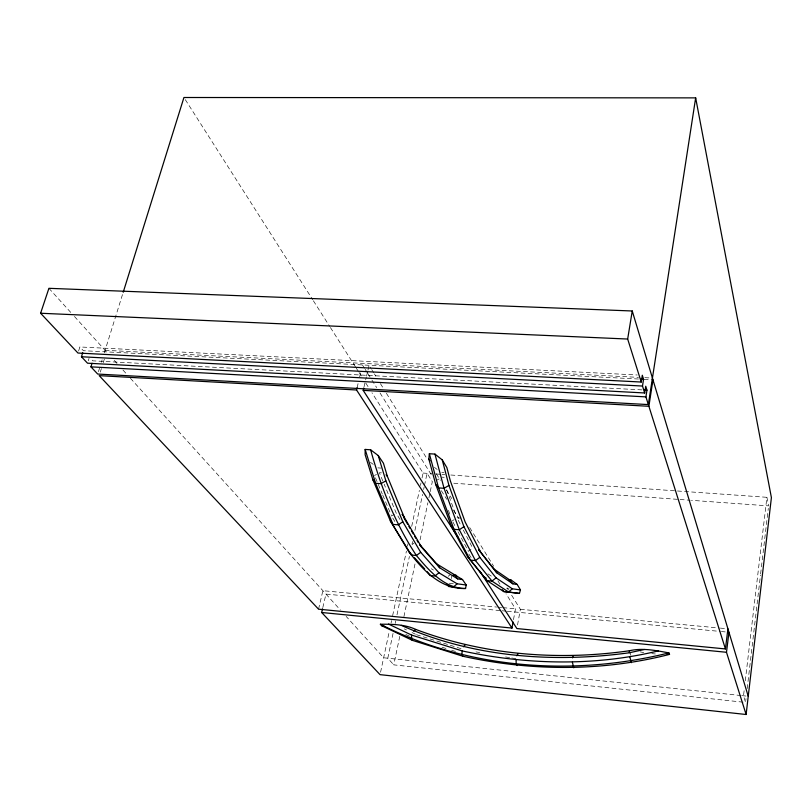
<?xml version="1.0" encoding="UTF-8"?>
<svg xmlns="http://www.w3.org/2000/svg" width="812" height="812" viewBox="0 0 812 812"><rect width="100%" height="100%" fill="white"/><g stroke="black" fill="none" stroke-linecap="round" stroke-linejoin="round"><path stroke-width="0.61" stroke-dasharray="4.06 3.04" d="M744.117 690.768L743.518 695.793L745.568 702.421L746.015 698.645M745.294 680.72L766.904 497.299L768.588 505.876L691.469 500.324M747.192 688.566L760.468 575.17M760.621 573.911L768.294 508.403M451.31 578.58L451.705 576.175M517.548 624.946L520.37 609.284L511.032 594.242M513.499 619.657L515.468 608.827L506.028 593.785M743.051 702.157L393.769 664.866L399.758 636.395M403.929 616.592L415.389 562.127M420.078 539.848L427.894 502.709M428.939 497.756L429.984 492.813M430.238 491.575L432.329 481.668L427.061 473.335L424.422 485.738M393.059 633.401L387.791 658.217L393.769 664.866M395.17 623.474L395.698 620.987M397.007 614.785L409.4 556.464M412.029 544.06L412.557 541.574M414.932 530.409L422.575 494.427M423.631 489.463L424.158 486.977M380.564 672.234L389.202 631.746M391.059 623.068L391.587 620.581M392.643 615.628L406.416 551.155M407.472 546.202L408 543.715M411.704 526.359L419.378 490.407M420.443 485.454L420.971 482.967M422.027 478.014L423.093 473.051L371.987 392.805M318.548 609.173L322.871 590.689L496.579 607.041M322.811 607.579L325.947 594.09L501.004 610.665M364.04 386.786L366.283 377.255M366.557 376.068L367.684 371.297M367.968 370.099L369.084 365.339L371.084 368.557M357.118 387.618L358.244 382.848M359.655 376.9L360.782 372.14M98.445 371.673L99.551 368.11M101.398 362.182L102.139 359.807M104.362 352.692L122.825 293.467M100.302 372.089L101.409 368.536M103.256 362.609L104.362 359.056M88.275 360.792L89.036 358.386M78.602 350.997L79.891 346.957L637.237 374.982M448.234 576.297L450.092 574.713M470.95 549.399L468.372 551.328L458.059 531.738M412.171 544.466L413.887 543.198M452.325 520.857L454.162 519.629M394.815 521.477L391.607 516.067L394.348 514.24M437.16 480.024L439.109 478.887M374.505 475.538L376.453 474.411M105.103 350.317L638.496 377.357M644.84 377.681L652.442 378.067M638.496 379.011L83.382 350.703L79.891 346.957M644.129 379.366L652.96 379.813M641.896 389.892L92.822 360.843L91.117 359.016M377.895 467.864L381.112 468.098M441.829 472.351L444.022 472.503M423.093 473.051L431.923 473.68M435.902 473.954L440.957 474.309M442.022 474.391L444.743 474.584M450.853 475.01L768.873 497.441M381.508 472.868L379.377 472.716L383.69 483.079M442.032 477.172L444.225 477.324M453.817 483.221L678.832 499.421M680.091 499.512L690.21 500.233M461.145 518.107L456.912 517.782L461.003 525.648M497.837 607.163L501.613 607.518M502.872 607.64L515.468 608.827M520.37 609.284L719.117 628.001M720.376 628.112L725.41 628.589M502.263 610.786L506.038 611.142M507.307 611.263L720.142 631.431M721.411 631.543L725.187 631.909M651.843 653.619L655.345 653.975M741.001 695.529L383.65 657.781L346.166 616.409M741.935 695.63L748.238 696.29M449.29 583.239L453.928 583.848M506.729 588.568L509.114 588.893M475.994 651.914L479.699 652.543M505.602 656.949L510.535 657.791M511.773 657.994L516.706 658.837M640.262 651.914L643.713 652.584M416.495 634.7L463.703 649.478M442.073 647.235L446.854 648.737M451.624 650.239L456.405 651.742M404.274 628.904L406.497 629.96M412.049 632.589L415.389 634.172M405.797 634.426L412.394 637.562M431.253 568.735L433.415 570.044M487.921 573.84L493.067 577.281M370.434 462.292L373.236 464.383M434.471 467.367L437.15 469.468M48.923 288.311L71.05 312.742M74.46 316.497L107.651 353.139M114.238 360.406L117.029 363.482M122.988 370.059L127.251 374.768M130.417 378.27L340.37 610.005M468.869 554.119L471.61 558.372M185.298 99.643L312.711 299.719M313.391 300.795L329.743 326.475M330.423 327.54L355.636 367.125M356.316 368.201L358.366 371.409M359.046 372.475L361.766 376.758M365.857 383.173L368.577 387.456M362.477 365.004L364.507 368.222M365.177 369.298L367.197 372.515M367.877 373.591L371.236 378.96M371.916 380.036L376.636 387.557M380.006 392.927L431.223 474.563M441.332 490.671L446.722 499.268M453.461 510.007L458.851 518.594M497.939 580.895L499.959 584.122M371.754 369.633L373.753 372.86M374.413 373.936L375.753 376.088M380.412 383.609L383.751 388.978M386.41 393.282L427.061 458.831M436.399 473.873L440.398 480.328M446.397 490.001L451.726 498.598M469.722 527.607L493.706 566.299M507.043 587.786L508.373 589.938M399.971 519.487L396.175 513.022L384.177 484.236M452.903 521.943L455.187 526.298M463.337 530.145L472.675 548.12M375.479 477.852L382.32 494.061M382.807 495.218L391.607 516.067M448.427 510.362L450.163 515.021M446.712 489.93L456.07 515.458M630.366 653.244L630.802 655.284"/><path stroke-width="1.22" d="M462.535 579.585L457.704 578.895L439.718 567.811L421.712 547.389L404.112 517.051L387.405 476.461L383.426 463.195L378.23 455.552L370.627 449.797L365.167 449.432L365.126 454.659L372.941 479.912L390.298 520.786L408.568 551.277C422.423 569.628 440.652 589.451 465.55 588.497L466.23 585.016L462.535 579.585L436.846 563.995L419.713 544.547M388.512 624.083L411.704 635.106L462.14 650.909L461.947 654.868L463.033 656.289C530.855 671.24 602.098 671.666 669.535 654.391L668.926 652.919C656.025 650.524 642.434 647.661 629.442 650.747C557.783 660.978 483.779 655.02 415.815 629.442C404.904 624.337 392.237 624.164 380.371 624.235L381.64 625.697L412.405 640.353L463.033 656.289M401.331 625.362C472.371 657.233 552.769 663.221 629.32 652.767L629.442 650.747M428.827 458.983L429.365 453.725L434.958 454.101L442.256 459.897L446.874 467.59L450.366 480.968L465.114 521.872L480.745 552.373L496.792 572.815L512.859 583.838L517.203 584.488L520.472 589.928L519.436 593.42L503.755 591.572L487.038 580.661L467.397 556.301L451.117 525.648L435.719 484.459L428.827 458.983L430.015 460.901M322.516 608.807L321.664 612.492L380.046 674.64L746.116 714.499L771.4 497.614L695.661 97.876L183.938 97.501L123.211 292.259M746.116 714.499L726.486 652.28L728.963 632.264M479.841 571.14L516.899 628.559L725.431 648.94L727.928 628.823M411.704 635.106L411.197 638.912L412.405 640.353M92.071 363.248L90.934 366.851L97.704 374.048L648.341 404.589L695.661 97.876M725.431 648.94L648.889 406.294L652.96 379.813M82.743 352.723L81.454 356.752L87.513 363.197L644.677 392.967L645.733 386.228L646.961 390.166L645.916 396.875L648.341 404.589M748.238 696.29L632.243 310.986L48.923 288.311L40.6 313.249L77.952 353.027L641.236 382.036L642.302 375.235L643.561 379.265L642.495 386.045L644.677 392.967M641.236 382.036L627.666 339.04L632.243 310.986M511.976 628.072L356.549 389.993L99.196 375.641L318.548 609.173L511.976 628.072L513.062 622.063M455.826 533.92L363.197 390.369L363.756 387.984M356.549 389.993L357.118 387.618M572.521 657.882L573.211 655.822M516.838 655.802L518.066 653.782M463.51 646.758L465.246 644.85M466.23 585.016L457.136 583.808L453.411 586.985L448.721 586.548L447.27 584.67M520.472 589.928L512.321 588.801L508.545 592.009L503.755 591.572L502.263 589.664M457.136 583.808L438.937 572.785L434.938 575.992L430.076 575.566L427.213 571.739M512.321 588.801L496.041 577.85L492.001 581.098L487.038 580.661L467.397 556.301M413.623 631.178L415.815 629.442M442.256 459.897L448.945 485.424L463.926 526.663L479.78 557.357L475.456 560.574L470.321 560.128L454.009 529.343L438.561 487.9L429.365 453.725M378.23 455.552L385.862 480.846L402.823 521.791L420.687 552.312L416.394 555.499L411.369 555.063L390.298 520.786M463.926 526.663L459.318 529.769L454.009 529.343L451.117 525.648M402.823 521.791L398.235 524.846L393.038 524.43L375.611 483.302L365.167 449.432M448.945 485.424L444.052 488.296L438.561 487.9L435.719 484.459M385.862 480.846L380.97 483.688L375.611 483.302L372.941 479.912M629.32 652.767L644.403 649.478M462.14 650.909C526.562 664.825 594.211 666.429 658.481 650.879M668.926 652.919C573.495 676.457 468.494 669.413 380.371 624.235M667.149 654.401L669.535 654.391M40.6 313.249L627.666 339.04M641.033 379.133L643.561 379.265M81.454 356.752L642.495 386.045M644.423 390.034L646.961 390.166M90.934 366.851L645.916 396.875M363.197 390.369L648.889 406.294M453.076 575.079L456.577 575.393M509.094 580.072L511.479 580.275L517.203 584.488M321.664 612.492L726.486 652.28M465.55 588.497C444.134 588.446 429.101 570.511 416.394 555.499C395.028 523.253 380.869 486.946 370.627 449.797M519.436 593.42L508.545 592.009L492.001 581.098L475.456 560.574L459.318 529.769L444.052 488.296L434.958 454.101M480.745 552.373L478.532 549.501L493.808 568.958L509.855 580.022L511.479 580.275M381.64 625.697L384.106 626.184M484.074 576.794L486.165 578.164M408.568 551.277L411.958 555.002M414.496 557.793L424.676 568.948M420.687 552.312L438.937 572.785M386.055 474.776L387.405 476.461M479.78 557.357L496.041 577.85M509.855 580.022L512.859 583.838M454.781 575.129L457.704 578.895M493.808 568.958L496.792 572.815M402.041 514.331L404.112 517.051M436.846 563.995L439.718 567.811M419.601 544.558L421.712 547.389M517.193 665.576L516.219 664.165L516.067 660.105M457.197 536.042L458.577 538.173M573.739 667.789L572.389 662.247M403.858 517.741L407.614 524.207M408.872 526.369L410.121 528.521M411.379 530.683L413.257 533.91M414.506 536.072L415.764 538.224M417.013 540.386L418.271 542.538M631.442 662.663L629.858 657.111"/></g></svg>
